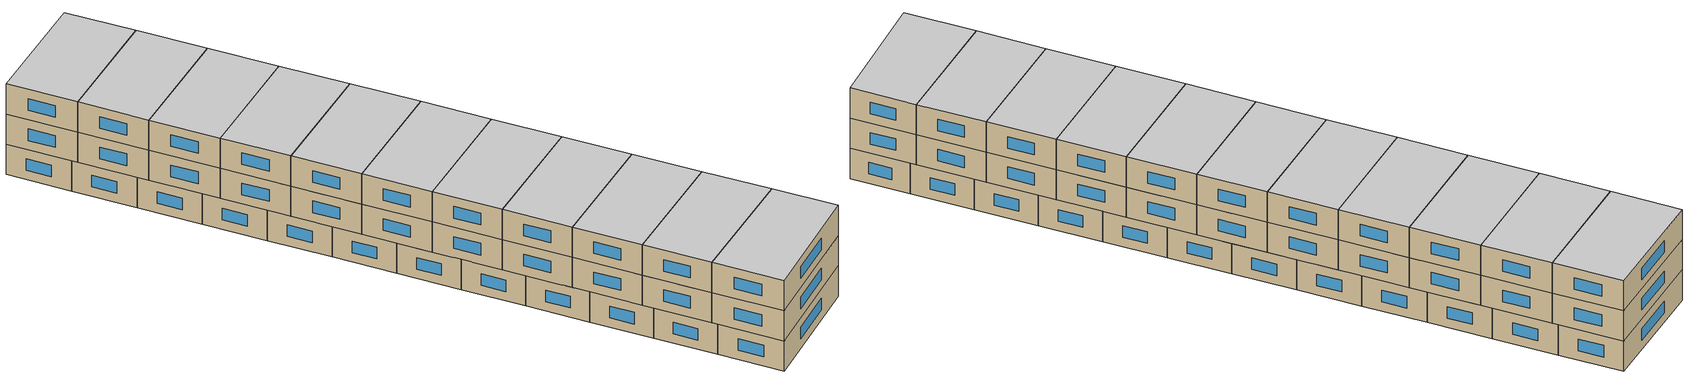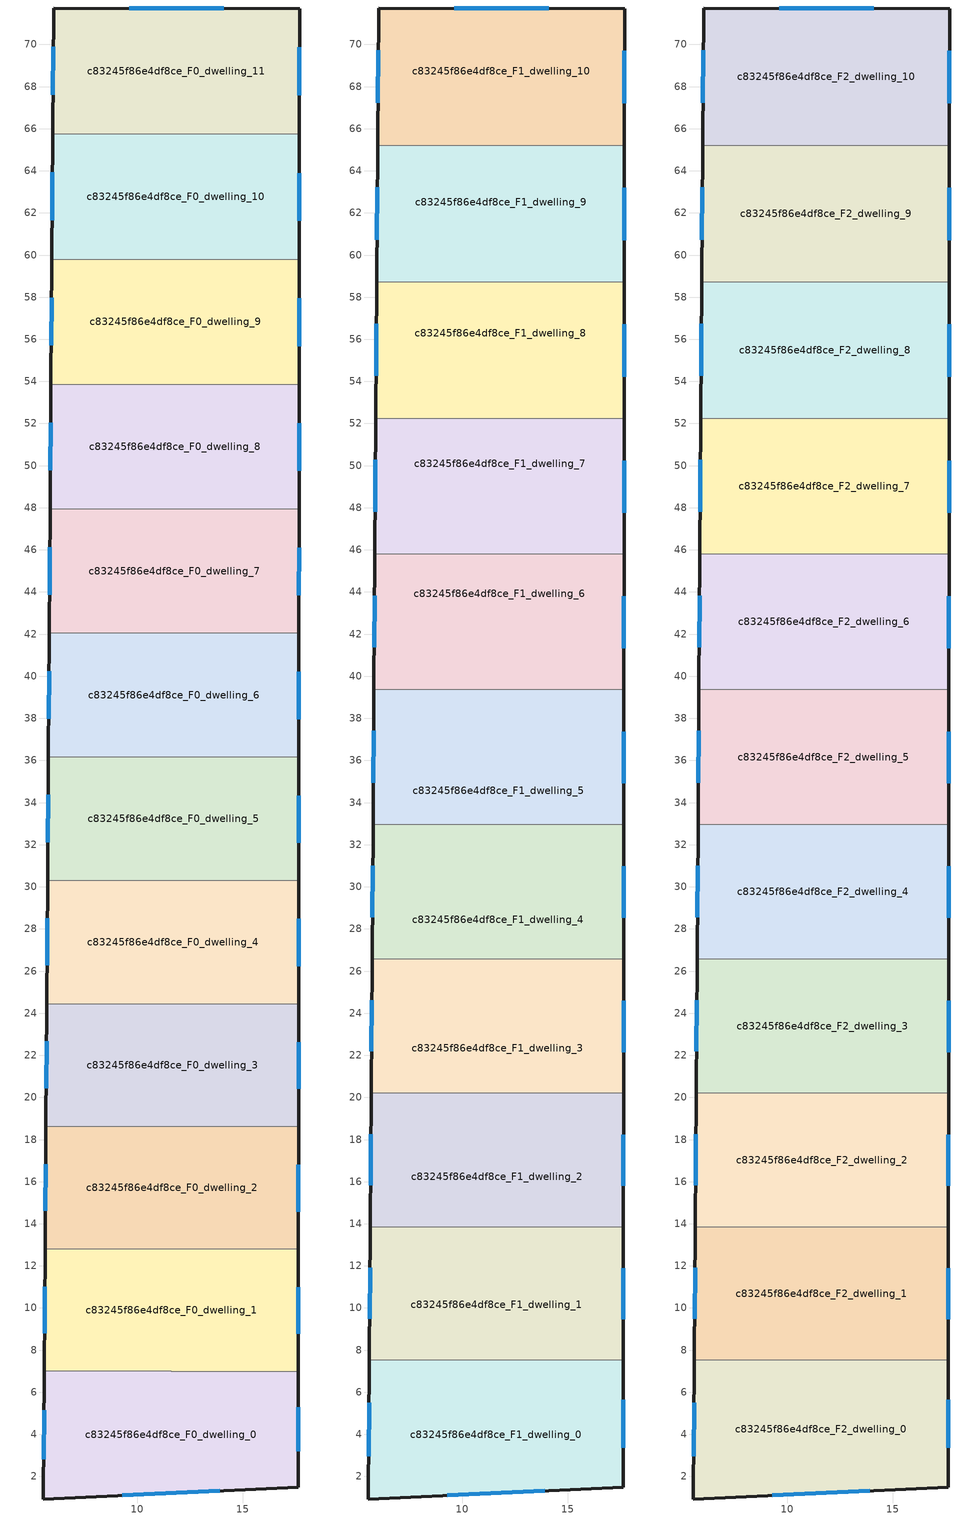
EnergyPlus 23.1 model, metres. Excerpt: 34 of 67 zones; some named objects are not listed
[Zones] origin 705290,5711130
c83245f86e4df8ce_F0_dwelling_0
 floor ground (EU_floor_Construction): 17.64,6.98 17.64,1.5 5.54,0.93 5.58,7.01 z0
 wall outside (EU_wall_Construction): 5.58,7.01 5.54,0.93 17.64,1.5 17.64,6.98 z0:3
 wall to c83245f86e4df8ce_F0_dwelling_1 (EU_wall_Construction): 17.64,6.98 5.58,7.01 z0:3
 window (EU_Window_Construction): 17.64,3.19 17.64,5.29 / 9.28,1.1 13.9,1.32 / 5.57,5.13 5.55,2.81 z0.93:2.07
c83245f86e4df8ce_F0_dwelling_1
 floor ground (EU_floor_Construction): 17.65,12.78 17.64,6.98 5.58,7.01 5.62,12.81 z0
 wall outside (EU_wall_Construction): 5.62,12.81 5.58,7.01 / 17.64,6.98 17.65,12.78 z0:3
 wall to c83245f86e4df8ce_F0_dwelling_2 (EU_wall_Construction): 17.65,12.78 5.62,12.81 z0:3
 window (EU_Window_Construction): 5.61,11.02 5.6,8.8 / 17.64,8.77 17.65,10.99 z0.93:2.07
c83245f86e4df8ce_F0_dwelling_10
 floor ground (EU_floor_Construction): 17.7,65.73 17.69,59.78 5.94,59.81 5.98,65.76 z0
 wall outside (EU_wall_Construction): 5.98,65.76 5.94,59.81 / 17.69,59.78 17.7,65.73 z0:3
 wall to c83245f86e4df8ce_F0_dwelling_9 (EU_wall_Construction): 5.94,59.81 17.69,59.78 z0:3
 wall to c83245f86e4df8ce_F0_dwelling_11 (EU_wall_Construction): 17.7,65.73 5.98,65.76 z0:3
 window (EU_Window_Construction): 5.97,63.92 5.95,61.65 / 17.69,61.62 17.69,63.89 z0.93:2.07
c83245f86e4df8ce_F0_dwelling_11
 floor ground (EU_floor_Construction): 17.7,71.7 17.7,65.73 5.98,65.76 6.02,71.73 z0
 wall outside (EU_wall_Construction): 17.7,65.73 17.7,71.7 6.02,71.73 5.98,65.76 z0:3
 window (EU_Window_Construction): 6.01,69.89 5.99,67.6 / 14.09,71.71 9.63,71.72 / 17.7,67.58 17.7,69.86 z0.93:2.07
c83245f86e4df8ce_F0_dwelling_2
 floor ground (EU_floor_Construction): 17.65,18.6 17.65,12.78 5.62,12.81 5.66,18.63 z0
 wall outside (EU_wall_Construction): 5.66,18.63 5.62,12.81 / 17.65,12.78 17.65,18.6 z0:3
 wall to c83245f86e4df8ce_F0_dwelling_3 (EU_wall_Construction): 17.65,18.6 5.66,18.63 z0:3
 window (EU_Window_Construction): 5.65,16.83 5.63,14.61 / 17.65,14.58 17.65,16.8 z0.93:2.07
c83245f86e4df8ce_F0_dwelling_3
 floor ground (EU_floor_Construction): 17.66,24.43 17.65,18.6 5.66,18.63 5.7,24.46 z0
 wall outside (EU_wall_Construction): 5.7,24.46 5.66,18.63 / 17.65,18.6 17.66,24.43 z0:3
 wall to c83245f86e4df8ce_F0_dwelling_4 (EU_wall_Construction): 17.66,24.43 5.7,24.46 z0:3
 window (EU_Window_Construction): 5.69,22.66 5.67,20.43 / 17.65,20.4 17.66,22.63 z0.93:2.07
c83245f86e4df8ce_F0_dwelling_4
 floor ground (EU_floor_Construction): 17.66,30.28 17.66,24.43 5.7,24.46 5.74,30.31 z0
 wall outside (EU_wall_Construction): 5.74,30.31 5.7,24.46 / 17.66,24.43 17.66,30.28 z0:3
 wall to c83245f86e4df8ce_F0_dwelling_5 (EU_wall_Construction): 17.66,30.28 5.74,30.31 z0:3
 window (EU_Window_Construction): 5.73,28.5 5.71,26.26 / 17.66,26.24 17.66,28.47 z0.93:2.07
c83245f86e4df8ce_F0_dwelling_5
 floor ground (EU_floor_Construction): 17.67,36.14 17.66,30.28 5.74,30.31 5.78,36.17 z0
 wall outside (EU_wall_Construction): 5.78,36.17 5.74,30.31 / 17.66,30.28 17.67,36.14 z0:3
 wall to c83245f86e4df8ce_F0_dwelling_6 (EU_wall_Construction): 17.67,36.14 5.78,36.17 z0:3
 window (EU_Window_Construction): 5.77,34.36 5.75,32.12 / 17.66,32.09 17.67,34.33 z0.93:2.07
c83245f86e4df8ce_F0_dwelling_6
 floor ground (EU_floor_Construction): 17.67,42.03 17.67,36.14 5.78,36.17 5.82,42.06 z0
 wall outside (EU_wall_Construction): 5.82,42.06 5.78,36.17 / 17.67,36.14 17.67,42.03 z0:3
 wall to c83245f86e4df8ce_F0_dwelling_7 (EU_wall_Construction): 17.67,42.03 5.82,42.06 z0:3
 window (EU_Window_Construction): 5.81,40.24 5.79,37.99 / 17.67,37.96 17.67,40.21 z0.93:2.07
c83245f86e4df8ce_F0_dwelling_7
 floor ground (EU_floor_Construction): 17.68,47.93 17.67,42.03 5.82,42.06 5.86,47.96 z0
 wall outside (EU_wall_Construction): 5.86,47.96 5.82,42.06 / 17.67,42.03 17.68,47.93 z0:3
 wall to c83245f86e4df8ce_F0_dwelling_8 (EU_wall_Construction): 17.68,47.93 5.86,47.96 z0:3
 window (EU_Window_Construction): 5.85,46.13 5.83,43.88 / 17.68,43.85 17.68,46.11 z0.93:2.07
c83245f86e4df8ce_F0_dwelling_8
 floor ground (EU_floor_Construction): 17.69,53.84 17.68,47.93 5.86,47.96 5.9,53.87 z0
 wall outside (EU_wall_Construction): 5.9,53.87 5.86,47.96 / 17.68,47.93 17.69,53.84 z0:3
 wall to c83245f86e4df8ce_F0_dwelling_9 (EU_wall_Construction): 17.69,53.84 5.9,53.87 z0:3
 window (EU_Window_Construction): 5.89,52.05 5.87,49.78 / 17.68,49.75 17.68,52.02 z0.93:2.07
c83245f86e4df8ce_F0_dwelling_9
 floor ground (EU_floor_Construction): 17.69,59.78 17.69,53.84 5.9,53.87 5.94,59.81 z0
 wall outside (EU_wall_Construction): 5.94,59.81 5.9,53.87 / 17.69,53.84 17.69,59.78 z0:3
 window (EU_Window_Construction): 5.93,57.98 5.91,55.71 / 17.69,55.68 17.69,57.95 z0.93:2.07
c83245f86e4df8ce_F1_dwelling_0
 floor to c83245f86e4df8ce_F0_dwelling_0 (EU_floor_Construction): 17.64,6.98 17.64,1.5 5.54,0.93 5.58,7.01 z3
 floor to c83245f86e4df8ce_F0_dwelling_1 (EU_floor_Construction): 17.64,7.51 17.64,6.98 5.58,7.01 5.59,7.54 z3
 wall outside (EU_wall_Construction): 5.59,7.54 5.54,0.93 17.64,1.5 17.64,7.51 z3:6
 wall to c83245f86e4df8ce_F1_dwelling_1 (EU_wall_Construction): 17.64,7.51 5.59,7.54 z3:6
 window (EU_Window_Construction): 17.64,3.35 17.64,5.65 / 9.28,1.1 13.9,1.32 / 5.57,5.5 5.56,2.97 z3.93:5.07
c83245f86e4df8ce_F1_dwelling_1
 floor to c83245f86e4df8ce_F0_dwelling_1 (EU_floor_Construction): 17.65,12.78 17.64,7.51 5.59,7.54 5.62,12.81 z3
 floor to c83245f86e4df8ce_F0_dwelling_2 (EU_floor_Construction): 17.65,13.84 17.65,12.78 5.62,12.81 5.63,13.87 z3
 wall outside (EU_wall_Construction): 5.63,13.87 5.59,7.54 / 17.64,7.51 17.65,13.84 z3:6
 wall to c83245f86e4df8ce_F1_dwelling_2 (EU_wall_Construction): 17.65,13.84 5.63,13.87 z3:6
 window (EU_Window_Construction): 5.62,11.91 5.6,9.49 / 17.64,9.46 17.65,11.88 z3.93:5.07
c83245f86e4df8ce_F1_dwelling_10
 floor to c83245f86e4df8ce_F0_dwelling_11 (EU_floor_Construction): 17.7,71.7 17.7,65.73 5.98,65.76 6.02,71.73 z3
 floor to c83245f86e4df8ce_F0_dwelling_10 (EU_floor_Construction): 17.7,65.73 17.69,65.19 5.98,65.22 5.98,65.76 z3
 wall outside (EU_wall_Construction): 17.69,65.19 17.7,71.7 6.02,71.73 5.98,65.22 z3:6
 wall to c83245f86e4df8ce_F1_dwelling_9 (EU_wall_Construction): 5.98,65.22 17.69,65.19 z3:6
 window (EU_Window_Construction): 6.01,69.72 5.99,67.23 / 14.09,71.71 9.63,71.72 / 17.7,67.2 17.7,69.69 z3.93:5.07
c83245f86e4df8ce_F1_dwelling_2
 floor to c83245f86e4df8ce_F0_dwelling_2 (EU_floor_Construction): 17.65,18.6 17.65,13.84 5.63,13.87 5.66,18.63 z3
 floor to c83245f86e4df8ce_F0_dwelling_3 (EU_floor_Construction): 17.65,20.19 17.65,18.6 5.66,18.63 5.67,20.21 z3
 wall outside (EU_wall_Construction): 5.67,20.21 5.63,13.87 / 17.65,13.84 17.65,20.19 z3:6
 wall to c83245f86e4df8ce_F1_dwelling_3 (EU_wall_Construction): 17.65,20.19 5.67,20.21 z3:6
 window (EU_Window_Construction): 5.66,18.25 5.64,15.83 / 17.65,15.8 17.65,18.23 z3.93:5.07
c83245f86e4df8ce_F1_dwelling_3
 floor to c83245f86e4df8ce_F0_dwelling_3 (EU_floor_Construction): 17.66,24.43 17.65,20.19 5.67,20.21 5.7,24.46 z3
 floor to c83245f86e4df8ce_F0_dwelling_4 (EU_floor_Construction): 17.66,26.56 17.66,24.43 5.7,24.46 5.72,26.58 z3
 wall outside (EU_wall_Construction): 5.71,26.58 5.67,20.21 / 17.65,20.19 17.66,26.55 z3:6
 wall to c83245f86e4df8ce_F1_dwelling_4 (EU_wall_Construction): 17.66,26.55 5.71,26.58 z3:6
 window (EU_Window_Construction): 5.7,24.62 5.69,22.18 / 17.66,22.15 17.66,24.59 z3.93:5.07
c83245f86e4df8ce_F1_dwelling_4
 floor to c83245f86e4df8ce_F0_dwelling_4 (EU_floor_Construction): 17.66,30.28 17.66,26.56 5.72,26.58 5.74,30.31 z3
 floor to c83245f86e4df8ce_F0_dwelling_5 (EU_floor_Construction): 17.67,32.94 17.66,30.28 5.74,30.31 5.76,32.97 z3
 wall outside (EU_wall_Construction): 5.76,32.97 5.71,26.58 / 17.66,26.55 17.67,32.94 z3:6
 wall to c83245f86e4df8ce_F1_dwelling_5 (EU_wall_Construction): 17.67,32.94 5.76,32.97 z3:6
 window (EU_Window_Construction): 5.74,31 5.73,28.56 / 17.66,28.53 17.66,30.97 z3.93:5.07
c83245f86e4df8ce_F1_dwelling_5
 floor to c83245f86e4df8ce_F0_dwelling_5 (EU_floor_Construction): 17.67,36.15 17.67,32.94 5.76,32.97 5.78,36.17 z3
 floor to c83245f86e4df8ce_F0_dwelling_6 (EU_floor_Construction): 17.67,39.35 17.67,36.15 5.78,36.17 5.8,39.38 z3
 wall outside (EU_wall_Construction): 5.8,39.38 5.76,32.97 / 17.67,32.94 17.67,39.35 z3:6
 wall to c83245f86e4df8ce_F1_dwelling_6 (EU_wall_Construction): 17.67,39.35 5.8,39.38 z3:6
 window (EU_Window_Construction): 5.79,37.4 5.77,34.95 / 17.67,34.92 17.67,37.37 z3.93:5.07
c83245f86e4df8ce_F1_dwelling_6
 floor to c83245f86e4df8ce_F0_dwelling_7 (EU_floor_Construction): 17.68,45.78 17.67,42.03 5.82,42.06 5.85,45.81 z3
 floor to c83245f86e4df8ce_F0_dwelling_6 (EU_floor_Construction): 17.67,42.03 17.67,39.35 5.8,39.38 5.82,42.06 z3
 wall outside (EU_wall_Construction): 5.84,45.81 5.8,39.38 / 17.67,39.35 17.68,45.78 z3:6
 wall to c83245f86e4df8ce_F1_dwelling_7 (EU_wall_Construction): 17.68,45.78 5.84,45.81 z3:6
 window (EU_Window_Construction): 5.83,43.82 5.82,41.37 / 17.67,41.34 17.68,43.8 z3.93:5.07
c83245f86e4df8ce_F1_dwelling_7
 floor to c83245f86e4df8ce_F0_dwelling_7 (EU_floor_Construction): 17.68,47.93 17.68,45.78 5.84,45.81 5.86,47.96 z3
 floor to c83245f86e4df8ce_F0_dwelling_8 (EU_floor_Construction): 17.68,52.23 17.68,47.93 5.86,47.96 5.89,52.26 z3
 wall outside (EU_wall_Construction): 5.89,52.26 5.84,45.81 / 17.68,45.78 17.68,52.23 z3:6
 wall to c83245f86e4df8ce_F1_dwelling_8 (EU_wall_Construction): 17.68,52.23 5.89,52.26 z3:6
 window (EU_Window_Construction): 5.88,50.27 5.86,47.8 / 17.68,47.77 17.68,50.24 z3.93:5.07
c83245f86e4df8ce_F1_dwelling_8
 floor to c83245f86e4df8ce_F0_dwelling_8 (EU_floor_Construction): 17.68,53.85 17.68,52.23 5.89,52.26 5.9,53.87 z3
 floor to c83245f86e4df8ce_F0_dwelling_9 (EU_floor_Construction): 17.69,58.7 17.68,53.85 5.9,53.87 5.93,58.73 z3
 wall outside (EU_wall_Construction): 5.93,58.73 5.89,52.26 / 17.68,52.23 17.69,58.7 z3:6
 wall to c83245f86e4df8ce_F1_dwelling_9 (EU_wall_Construction): 17.69,58.7 5.93,58.73 z3:6
 window (EU_Window_Construction): 5.92,56.73 5.9,54.26 / 17.68,54.23 17.69,56.7 z3.93:5.07
c83245f86e4df8ce_F1_dwelling_9
 floor to c83245f86e4df8ce_F0_dwelling_10 (EU_floor_Construction): 17.69,65.19 17.69,59.78 5.94,59.81 5.98,65.22 z3
 floor to c83245f86e4df8ce_F0_dwelling_9 (EU_floor_Construction): 17.69,59.78 17.69,58.7 5.93,58.73 5.94,59.81 z3
 wall outside (EU_wall_Construction): 5.98,65.22 5.93,58.73 / 17.69,58.7 17.69,65.19 z3:6
 window (EU_Window_Construction): 5.96,63.21 5.95,60.73 / 17.69,60.7 17.69,63.19 z3.93:5.07
c83245f86e4df8ce_F2_dwelling_0
 floor to c83245f86e4df8ce_F1_dwelling_0 (EU_floor_Construction): 17.64,7.51 17.64,1.5 5.54,0.93 5.59,7.54 z6
 wall outside (EU_wall_Construction): 5.59,7.54 5.54,0.93 17.64,1.5 17.64,7.51 z6:9
 wall to c83245f86e4df8ce_F2_dwelling_1 (EU_wall_Construction): 17.64,7.51 5.59,7.54 z6:9
 window (EU_Window_Construction): 17.64,3.35 17.64,5.65 / 9.28,1.1 13.9,1.32 / 5.57,5.5 5.56,2.97 z6.93:8.07
 ceiling to c83245f86e4df8ce_F3_dwelling_0 (EU_floor_Construction): 17.64,1.5 17.64,7.51 5.59,7.54 5.54,0.93 z9
c83245f86e4df8ce_F2_dwelling_1
 floor to c83245f86e4df8ce_F1_dwelling_1 (EU_floor_Construction): 17.65,13.84 17.64,7.51 5.59,7.54 5.63,13.87 z6
 wall outside (EU_wall_Construction): 5.63,13.87 5.59,7.54 / 17.64,7.51 17.65,13.84 z6:9
 wall to c83245f86e4df8ce_F2_dwelling_2 (EU_wall_Construction): 17.65,13.84 5.63,13.87 z6:9
 window (EU_Window_Construction): 5.62,11.91 5.6,9.49 / 17.64,9.46 17.65,11.88 z6.93:8.07
 ceiling to c83245f86e4df8ce_F3_dwelling_1 (EU_floor_Construction): 17.64,7.51 17.65,13.84 5.63,13.87 5.59,7.54 z9
c83245f86e4df8ce_F2_dwelling_10
 floor to c83245f86e4df8ce_F1_dwelling_10 (EU_floor_Construction): 17.7,71.7 17.69,65.19 5.98,65.22 6.02,71.73 z6
 wall outside (EU_wall_Construction): 17.69,65.19 17.7,71.7 6.02,71.73 5.98,65.22 z6:9
 wall to c83245f86e4df8ce_F2_dwelling_9 (EU_wall_Construction): 5.98,65.22 17.69,65.19 z6:9
 window (EU_Window_Construction): 6.01,69.72 5.99,67.23 / 14.09,71.71 9.63,71.72 / 17.7,67.2 17.7,69.69 z6.93:8.07
 ceiling to c83245f86e4df8ce_F3_dwelling_10 (EU_floor_Construction): 17.69,65.19 17.7,71.7 6.02,71.73 5.98,65.22 z9
c83245f86e4df8ce_F2_dwelling_2
 floor to c83245f86e4df8ce_F1_dwelling_2 (EU_floor_Construction): 17.65,20.19 17.65,13.84 5.63,13.87 5.67,20.21 z6
 wall outside (EU_wall_Construction): 5.67,20.21 5.63,13.87 / 17.65,13.84 17.65,20.19 z6:9
 wall to c83245f86e4df8ce_F2_dwelling_3 (EU_wall_Construction): 17.65,20.19 5.67,20.21 z6:9
 window (EU_Window_Construction): 5.66,18.25 5.64,15.83 / 17.65,15.8 17.65,18.23 z6.93:8.07
 ceiling to c83245f86e4df8ce_F3_dwelling_2 (EU_floor_Construction): 17.65,13.84 17.65,20.19 5.67,20.21 5.63,13.87 z9
c83245f86e4df8ce_F2_dwelling_3
 floor to c83245f86e4df8ce_F1_dwelling_3 (EU_floor_Construction): 17.66,26.55 17.65,20.19 5.67,20.21 5.71,26.58 z6
 wall outside (EU_wall_Construction): 5.71,26.58 5.67,20.21 / 17.65,20.19 17.66,26.55 z6:9
 wall to c83245f86e4df8ce_F2_dwelling_4 (EU_wall_Construction): 17.66,26.55 5.71,26.58 z6:9
 window (EU_Window_Construction): 5.7,24.62 5.69,22.18 / 17.66,22.15 17.66,24.59 z6.93:8.07
 ceiling to c83245f86e4df8ce_F3_dwelling_3 (EU_floor_Construction): 17.65,20.19 17.66,26.55 5.71,26.58 5.67,20.21 z9
c83245f86e4df8ce_F2_dwelling_4
 floor to c83245f86e4df8ce_F1_dwelling_4 (EU_floor_Construction): 17.67,32.94 17.66,26.55 5.71,26.58 5.76,32.97 z6
 wall outside (EU_wall_Construction): 5.76,32.97 5.71,26.58 / 17.66,26.55 17.67,32.94 z6:9
 wall to c83245f86e4df8ce_F2_dwelling_5 (EU_wall_Construction): 17.67,32.94 5.76,32.97 z6:9
 window (EU_Window_Construction): 5.74,31 5.73,28.56 / 17.66,28.53 17.66,30.97 z6.93:8.07
 ceiling to c83245f86e4df8ce_F3_dwelling_4 (EU_floor_Construction): 17.66,26.55 17.67,32.94 5.76,32.97 5.71,26.58 z9
c83245f86e4df8ce_F2_dwelling_5
 floor to c83245f86e4df8ce_F1_dwelling_5 (EU_floor_Construction): 17.67,39.35 17.67,32.94 5.76,32.97 5.8,39.38 z6
 wall outside (EU_wall_Construction): 5.8,39.38 5.76,32.97 / 17.67,32.94 17.67,39.35 z6:9
 wall to c83245f86e4df8ce_F2_dwelling_6 (EU_wall_Construction): 17.67,39.35 5.8,39.38 z6:9
 window (EU_Window_Construction): 5.79,37.4 5.77,34.95 / 17.67,34.92 17.67,37.37 z6.93:8.07
 ceiling to c83245f86e4df8ce_F3_dwelling_5 (EU_floor_Construction): 17.67,32.94 17.67,39.35 5.8,39.38 5.76,32.97 z9
c83245f86e4df8ce_F2_dwelling_6
 floor to c83245f86e4df8ce_F1_dwelling_6 (EU_floor_Construction): 17.68,45.78 17.67,39.35 5.8,39.38 5.84,45.81 z6
 wall outside (EU_wall_Construction): 5.84,45.81 5.8,39.38 / 17.67,39.35 17.68,45.78 z6:9
 wall to c83245f86e4df8ce_F2_dwelling_7 (EU_wall_Construction): 17.68,45.78 5.84,45.81 z6:9
 window (EU_Window_Construction): 5.83,43.82 5.82,41.37 / 17.67,41.34 17.68,43.8 z6.93:8.07
 ceiling to c83245f86e4df8ce_F3_dwelling_6 (EU_floor_Construction): 17.67,39.35 17.68,45.78 5.84,45.81 5.8,39.38 z9
c83245f86e4df8ce_F2_dwelling_7
 floor to c83245f86e4df8ce_F1_dwelling_7 (EU_floor_Construction): 17.68,52.23 17.68,45.78 5.84,45.81 5.89,52.26 z6
 wall outside (EU_wall_Construction): 5.89,52.26 5.84,45.81 / 17.68,45.78 17.68,52.23 z6:9
 wall to c83245f86e4df8ce_F2_dwelling_8 (EU_wall_Construction): 17.68,52.23 5.89,52.26 z6:9
 window (EU_Window_Construction): 5.88,50.27 5.86,47.8 / 17.68,47.77 17.68,50.24 z6.93:8.07
 ceiling to c83245f86e4df8ce_F3_dwelling_7 (EU_floor_Construction): 17.68,45.78 17.68,52.23 5.89,52.26 5.84,45.81 z9
c83245f86e4df8ce_F2_dwelling_8
 floor to c83245f86e4df8ce_F1_dwelling_8 (EU_floor_Construction): 17.69,58.7 17.68,52.23 5.89,52.26 5.93,58.73 z6
 wall outside (EU_wall_Construction): 5.93,58.73 5.89,52.26 / 17.68,52.23 17.69,58.7 z6:9
 wall to c83245f86e4df8ce_F2_dwelling_9 (EU_wall_Construction): 17.69,58.7 5.93,58.73 z6:9
 window (EU_Window_Construction): 5.92,56.73 5.9,54.26 / 17.68,54.23 17.69,56.7 z6.93:8.07
 ceiling to c83245f86e4df8ce_F3_dwelling_8 (EU_floor_Construction): 17.68,52.23 17.69,58.7 5.93,58.73 5.89,52.26 z9
c83245f86e4df8ce_F2_dwelling_9
 floor to c83245f86e4df8ce_F1_dwelling_9 (EU_floor_Construction): 17.69,65.19 17.69,58.7 5.93,58.73 5.98,65.22 z6
 wall outside (EU_wall_Construction): 5.98,65.22 5.93,58.73 / 17.69,58.7 17.69,65.19 z6:9
 window (EU_Window_Construction): 5.96,63.21 5.95,60.73 / 17.69,60.7 17.69,63.19 z6.93:8.07
 ceiling to c83245f86e4df8ce_F3_dwelling_9 (EU_floor_Construction): 17.69,58.7 17.69,65.19 5.98,65.22 5.93,58.73 z9
[Building]
EU S2 Campaign: North Axis=0; Terrain=City; Solar Distribution=FullExterior
[Site:Location]
London: Latitude=51.5; Longitude=-0.5; Time Zone=0; Elevation=25
[SizingPeriod:WeatherFileDays]
AnnualSizingPeriod: Begin Month=1; Begin Day of Month=1; End Month=12; End Day of Month=31; Day of Week for Start Day=Monday; Use Weather File Daylight Saving Period=No; Use Weather File Rain and Snow Indicators=No
[MATERIAL]
EU_InternalMass_Material: Roughness=MediumRough; Thickness=0.1; Conductivity=1; Density=1800; Specific Heat=900; Thermal Absorptance=0.9; Solar Absorptance=0.7; Visible Absorptance=0.7
[MATERIAL:NOMASS] Roughness=MediumRough; Thermal Absorptance=0.9; Solar Absorptance=0.7; Visible Absorptance=0.7
Name | Thermal Resistance
EU_wall_NoMass | 0.53138
EU_floor_NoMass | 1.96308
[WINDOWMATERIAL:SIMPLEGLAZINGSYSTEM]
EU_Window_SimpleGlazing: UFactor=4.07112; Solar Heat Gain Coefficient=0.85; Visible Transmittance=0.85
[CONSTRUCTION]
EU_wall_Construction: EU_wall_NoMass
EU_floor_Construction: EU_floor_NoMass
EU_Window_Construction: EU_Window_SimpleGlazing
EU_InternalMass_Construction: EU_InternalMass_Material
[ZONE] Type=1; Multiplier=1; Ceiling Height=autocalculate; Floor Area=autocalculate; Part of Total Floor Area=Yes
Name | Volume
c83245f86e4df8ce_F0_dwelling_0 | 209.523
c83245f86e4df8ce_F1_dwelling_0; c83245f86e4df8ce_F2_dwelling_0 | 228.541
c83245f86e4df8ce_F0_dwelling_1 | 209.497
c83245f86e4df8ce_F1_dwelling_1; c83245f86e4df8ce_F2_dwelling_1 | 228.568
c83245f86e4df8ce_F0_dwelling_10 | 209.507
c83245f86e4df8ce_F1_dwelling_10; c83245f86e4df8ce_F2_dwelling_10; c83245f86e4df8ce_F1_dwelling_5; c83245f86e4df8ce_F2_dwelling_5; c83245f86e4df8ce_F1_dwelling_6; c83245f86e4df8ce_F2_dwelling_6 | 228.555
c83245f86e4df8ce_F0_dwelling_11 | 209.522
c83245f86e4df8ce_F0_dwelling_2 | 209.544
c83245f86e4df8ce_F1_dwelling_2; c83245f86e4df8ce_F2_dwelling_2 | 228.576
c83245f86e4df8ce_F0_dwelling_3 | 209.508
c83245f86e4df8ce_F1_dwelling_3; c83245f86e4df8ce_F2_dwelling_3 | 228.57
c83245f86e4df8ce_F0_dwelling_4 | 209.514
c83245f86e4df8ce_F1_dwelling_4; c83245f86e4df8ce_F2_dwelling_4 | 228.581
c83245f86e4df8ce_F0_dwelling_5 | 209.541
c83245f86e4df8ce_F0_dwelling_6 | 209.505
c83245f86e4df8ce_F0_dwelling_7; c83245f86e4df8ce_F0_dwelling_8 | 209.517
c83245f86e4df8ce_F1_dwelling_7; c83245f86e4df8ce_F2_dwelling_7 | 228.549
c83245f86e4df8ce_F1_dwelling_8; c83245f86e4df8ce_F2_dwelling_8 | 228.583
c83245f86e4df8ce_F0_dwelling_9 | 209.531
c83245f86e4df8ce_F1_dwelling_9; c83245f86e4df8ce_F2_dwelling_9 | 228.56
[INTERNALMASS] Construction=EU_InternalMass_Construction
Name | Zone or ZoneList | Surface Area
c83245f86e4df8ce_F0_dwelling_0_EU_InternalMass | c83245f86e4df8ce_F0_dwelling_0 | 69.8411
c83245f86e4df8ce_F0_dwelling_1_EU_InternalMass | c83245f86e4df8ce_F0_dwelling_1 | 69.8322
c83245f86e4df8ce_F0_dwelling_2_EU_InternalMass | c83245f86e4df8ce_F0_dwelling_2 | 69.8481
c83245f86e4df8ce_F0_dwelling_3_EU_InternalMass | c83245f86e4df8ce_F0_dwelling_3 | 69.8359
c83245f86e4df8ce_F0_dwelling_4_EU_InternalMass | c83245f86e4df8ce_F0_dwelling_4 | 69.8377
c83245f86e4df8ce_F0_dwelling_5_EU_InternalMass | c83245f86e4df8ce_F0_dwelling_5 | 69.8472
c83245f86e4df8ce_F0_dwelling_6_EU_InternalMass | c83245f86e4df8ce_F0_dwelling_6 | 69.8347
c83245f86e4df8ce_F0_dwelling_7_EU_InternalMass | c83245f86e4df8ce_F0_dwelling_7 | 69.8389
c83245f86e4df8ce_F0_dwelling_8_EU_InternalMass | c83245f86e4df8ce_F0_dwelling_8 | 69.839
c83245f86e4df8ce_F0_dwelling_9_EU_InternalMass | c83245f86e4df8ce_F0_dwelling_9 | 69.8437
c83245f86e4df8ce_F0_dwelling_10_EU_InternalMass | c83245f86e4df8ce_F0_dwelling_10 | 69.8355
c83245f86e4df8ce_F0_dwelling_11_EU_InternalMass | c83245f86e4df8ce_F0_dwelling_11 | 69.8407
c83245f86e4df8ce_F1_dwelling_0_EU_InternalMass | c83245f86e4df8ce_F1_dwelling_0 | 76.1805
c83245f86e4df8ce_F1_dwelling_1_EU_InternalMass | c83245f86e4df8ce_F1_dwelling_1 | 76.1889
c83245f86e4df8ce_F1_dwelling_2_EU_InternalMass | c83245f86e4df8ce_F1_dwelling_2 | 76.1919
c83245f86e4df8ce_F1_dwelling_3_EU_InternalMass | c83245f86e4df8ce_F1_dwelling_3 | 76.1902
c83245f86e4df8ce_F1_dwelling_4_EU_InternalMass | c83245f86e4df8ce_F1_dwelling_4 | 76.1931
c83245f86e4df8ce_F1_dwelling_5_EU_InternalMass | c83245f86e4df8ce_F1_dwelling_5 | 76.1854
c83245f86e4df8ce_F1_dwelling_6_EU_InternalMass | c83245f86e4df8ce_F1_dwelling_6 | 76.1848
c83245f86e4df8ce_F1_dwelling_7_EU_InternalMass | c83245f86e4df8ce_F1_dwelling_7 | 76.1828
c83245f86e4df8ce_F1_dwelling_8_EU_InternalMass | c83245f86e4df8ce_F1_dwelling_8 | 76.1941
c83245f86e4df8ce_F1_dwelling_9_EU_InternalMass | c83245f86e4df8ce_F1_dwelling_9 | 76.1862
c83245f86e4df8ce_F1_dwelling_10_EU_InternalMass | c83245f86e4df8ce_F1_dwelling_10 | 76.1853
c83245f86e4df8ce_F2_dwelling_0_EU_InternalMass | c83245f86e4df8ce_F2_dwelling_0 | 76.1805
c83245f86e4df8ce_F2_dwelling_1_EU_InternalMass | c83245f86e4df8ce_F2_dwelling_1 | 76.1889
c83245f86e4df8ce_F2_dwelling_2_EU_InternalMass | c83245f86e4df8ce_F2_dwelling_2 | 76.1919
c83245f86e4df8ce_F2_dwelling_3_EU_InternalMass | c83245f86e4df8ce_F2_dwelling_3 | 76.1902
c83245f86e4df8ce_F2_dwelling_4_EU_InternalMass | c83245f86e4df8ce_F2_dwelling_4 | 76.1931
c83245f86e4df8ce_F2_dwelling_5_EU_InternalMass | c83245f86e4df8ce_F2_dwelling_5 | 76.1854
c83245f86e4df8ce_F2_dwelling_6_EU_InternalMass | c83245f86e4df8ce_F2_dwelling_6 | 76.1848
c83245f86e4df8ce_F2_dwelling_7_EU_InternalMass | c83245f86e4df8ce_F2_dwelling_7 | 76.1828
c83245f86e4df8ce_F2_dwelling_8_EU_InternalMass | c83245f86e4df8ce_F2_dwelling_8 | 76.1941
c83245f86e4df8ce_F2_dwelling_9_EU_InternalMass | c83245f86e4df8ce_F2_dwelling_9 | 76.1862
c83245f86e4df8ce_F2_dwelling_10_EU_InternalMass | c83245f86e4df8ce_F2_dwelling_10 | 76.1853
[OTHEREQUIPMENT] Fuel Type=Electricity; Design Level Calculation Method=Watts/Area; Power per Zone Floor Area=1; Fraction Latent=0; Fraction Radiant=0; Fraction Lost=0; Carbon Dioxide Generation Rate=0; EndUse Subcategory=EU_Step8_InternalGains
Name | Zone or ZoneList or Space or SpaceList | Schedule
EU_Step8_InternalGain_c83245f86e4df8ce_F0_dwelling_0_f000 | c83245f86e4df8ce_F0_dwelling_0 | EU_Step8_GainSchedule_c83245f86e4df8ce_F0_dwelling_0_f000
EU_Step8_InternalGain_c83245f86e4df8ce_F0_dwelling_1_f000 | c83245f86e4df8ce_F0_dwelling_1 | EU_Step8_GainSchedule_c83245f86e4df8ce_F0_dwelling_1_f000
EU_Step8_InternalGain_c83245f86e4df8ce_F0_dwelling_2_f000 | c83245f86e4df8ce_F0_dwelling_2 | EU_Step8_GainSchedule_c83245f86e4df8ce_F0_dwelling_2_f000
EU_Step8_InternalGain_c83245f86e4df8ce_F0_dwelling_3_f000 | c83245f86e4df8ce_F0_dwelling_3 | EU_Step8_GainSchedule_c83245f86e4df8ce_F0_dwelling_3_f000
EU_Step8_InternalGain_c83245f86e4df8ce_F0_dwelling_4_f000 | c83245f86e4df8ce_F0_dwelling_4 | EU_Step8_GainSchedule_c83245f86e4df8ce_F0_dwelling_4_f000
EU_Step8_InternalGain_c83245f86e4df8ce_F0_dwelling_5_f000 | c83245f86e4df8ce_F0_dwelling_5 | EU_Step8_GainSchedule_c83245f86e4df8ce_F0_dwelling_5_f000
EU_Step8_InternalGain_c83245f86e4df8ce_F0_dwelling_6_f000 | c83245f86e4df8ce_F0_dwelling_6 | EU_Step8_GainSchedule_c83245f86e4df8ce_F0_dwelling_6_f000
EU_Step8_InternalGain_c83245f86e4df8ce_F0_dwelling_7_f000 | c83245f86e4df8ce_F0_dwelling_7 | EU_Step8_GainSchedule_c83245f86e4df8ce_F0_dwelling_7_f000
EU_Step8_InternalGain_c83245f86e4df8ce_F0_dwelling_8_f000 | c83245f86e4df8ce_F0_dwelling_8 | EU_Step8_GainSchedule_c83245f86e4df8ce_F0_dwelling_8_f000
EU_Step8_InternalGain_c83245f86e4df8ce_F0_dwelling_9_f000 | c83245f86e4df8ce_F0_dwelling_9 | EU_Step8_GainSchedule_c83245f86e4df8ce_F0_dwelling_9_f000
EU_Step8_InternalGain_c83245f86e4df8ce_F0_dwelling_10_f000 | c83245f86e4df8ce_F0_dwelling_10 | EU_Step8_GainSchedule_c83245f86e4df8ce_F0_dwelling_10_f000
EU_Step8_InternalGain_c83245f86e4df8ce_F0_dwelling_11_f000 | c83245f86e4df8ce_F0_dwelling_11 | EU_Step8_GainSchedule_c83245f86e4df8ce_F0_dwelling_11_f000
EU_Step8_InternalGain_c83245f86e4df8ce_F1_dwelling_0_f000 | c83245f86e4df8ce_F1_dwelling_0 | EU_Step8_GainSchedule_c83245f86e4df8ce_F1_dwelling_0_f000
EU_Step8_InternalGain_c83245f86e4df8ce_F1_dwelling_1_f000 | c83245f86e4df8ce_F1_dwelling_1 | EU_Step8_GainSchedule_c83245f86e4df8ce_F1_dwelling_1_f000
EU_Step8_InternalGain_c83245f86e4df8ce_F1_dwelling_2_f000 | c83245f86e4df8ce_F1_dwelling_2 | EU_Step8_GainSchedule_c83245f86e4df8ce_F1_dwelling_2_f000
EU_Step8_InternalGain_c83245f86e4df8ce_F1_dwelling_3_f000 | c83245f86e4df8ce_F1_dwelling_3 | EU_Step8_GainSchedule_c83245f86e4df8ce_F1_dwelling_3_f000
EU_Step8_InternalGain_c83245f86e4df8ce_F1_dwelling_4_f000 | c83245f86e4df8ce_F1_dwelling_4 | EU_Step8_GainSchedule_c83245f86e4df8ce_F1_dwelling_4_f000
EU_Step8_InternalGain_c83245f86e4df8ce_F1_dwelling_5_f000 | c83245f86e4df8ce_F1_dwelling_5 | EU_Step8_GainSchedule_c83245f86e4df8ce_F1_dwelling_5_f000
EU_Step8_InternalGain_c83245f86e4df8ce_F1_dwelling_6_f000 | c83245f86e4df8ce_F1_dwelling_6 | EU_Step8_GainSchedule_c83245f86e4df8ce_F1_dwelling_6_f000
EU_Step8_InternalGain_c83245f86e4df8ce_F1_dwelling_7_f000 | c83245f86e4df8ce_F1_dwelling_7 | EU_Step8_GainSchedule_c83245f86e4df8ce_F1_dwelling_7_f000
EU_Step8_InternalGain_c83245f86e4df8ce_F1_dwelling_8_f000 | c83245f86e4df8ce_F1_dwelling_8 | EU_Step8_GainSchedule_c83245f86e4df8ce_F1_dwelling_8_f000
EU_Step8_InternalGain_c83245f86e4df8ce_F1_dwelling_9_f000 | c83245f86e4df8ce_F1_dwelling_9 | EU_Step8_GainSchedule_c83245f86e4df8ce_F1_dwelling_9_f000
EU_Step8_InternalGain_c83245f86e4df8ce_F1_dwelling_10_f000 | c83245f86e4df8ce_F1_dwelling_10 | EU_Step8_GainSchedule_c83245f86e4df8ce_F1_dwelling_10_f000
EU_Step8_InternalGain_c83245f86e4df8ce_F2_dwelling_0_f000 | c83245f86e4df8ce_F2_dwelling_0 | EU_Step8_GainSchedule_c83245f86e4df8ce_F2_dwelling_0_f000
EU_Step8_InternalGain_c83245f86e4df8ce_F2_dwelling_1_f000 | c83245f86e4df8ce_F2_dwelling_1 | EU_Step8_GainSchedule_c83245f86e4df8ce_F2_dwelling_1_f000
EU_Step8_InternalGain_c83245f86e4df8ce_F2_dwelling_2_f000 | c83245f86e4df8ce_F2_dwelling_2 | EU_Step8_GainSchedule_c83245f86e4df8ce_F2_dwelling_2_f000
EU_Step8_InternalGain_c83245f86e4df8ce_F2_dwelling_3_f000 | c83245f86e4df8ce_F2_dwelling_3 | EU_Step8_GainSchedule_c83245f86e4df8ce_F2_dwelling_3_f000
EU_Step8_InternalGain_c83245f86e4df8ce_F2_dwelling_4_f000 | c83245f86e4df8ce_F2_dwelling_4 | EU_Step8_GainSchedule_c83245f86e4df8ce_F2_dwelling_4_f000
EU_Step8_InternalGain_c83245f86e4df8ce_F2_dwelling_5_f000 | c83245f86e4df8ce_F2_dwelling_5 | EU_Step8_GainSchedule_c83245f86e4df8ce_F2_dwelling_5_f000
EU_Step8_InternalGain_c83245f86e4df8ce_F2_dwelling_6_f000 | c83245f86e4df8ce_F2_dwelling_6 | EU_Step8_GainSchedule_c83245f86e4df8ce_F2_dwelling_6_f000
EU_Step8_InternalGain_c83245f86e4df8ce_F2_dwelling_7_f000 | c83245f86e4df8ce_F2_dwelling_7 | EU_Step8_GainSchedule_c83245f86e4df8ce_F2_dwelling_7_f000
EU_Step8_InternalGain_c83245f86e4df8ce_F2_dwelling_8_f000 | c83245f86e4df8ce_F2_dwelling_8 | EU_Step8_GainSchedule_c83245f86e4df8ce_F2_dwelling_8_f000
EU_Step8_InternalGain_c83245f86e4df8ce_F2_dwelling_9_f000 | c83245f86e4df8ce_F2_dwelling_9 | EU_Step8_GainSchedule_c83245f86e4df8ce_F2_dwelling_9_f000
EU_Step8_InternalGain_c83245f86e4df8ce_F2_dwelling_10_f000 | c83245f86e4df8ce_F2_dwelling_10 | EU_Step8_GainSchedule_c83245f86e4df8ce_F2_dwelling_10_f000
[ZONEVENTILATION:DESIGNFLOWRATE] Schedule=EU_AlwaysOn; Design Flow Rate Calculation Method=AirChanges/Hour; Air Changes per Hour=0.463094; Ventilation Type=Natural; Fan Pressure Rise=0; Fan Total Efficiency=1; Constant Term Coefficient=1; Temperature Term Coefficient=0; Velocity Term Coefficient=0; Velocity Squared Term Coefficient=0; Minimum Indoor Temperature=-100; Maximum Indoor Temperature=100; Delta Temperature=-100; Minimum Outdoor Temperature=-100; Maximum Outdoor Temperature=100; Maximum Wind Speed=40
Name | Zone or ZoneList or Space or SpaceList
EU_ConstantAir_c83245f86e4df8ce_F0_dwelling_0 | c83245f86e4df8ce_F0_dwelling_0
EU_ConstantAir_c83245f86e4df8ce_F0_dwelling_1 | c83245f86e4df8ce_F0_dwelling_1
EU_ConstantAir_c83245f86e4df8ce_F0_dwelling_2 | c83245f86e4df8ce_F0_dwelling_2
EU_ConstantAir_c83245f86e4df8ce_F0_dwelling_3 | c83245f86e4df8ce_F0_dwelling_3
EU_ConstantAir_c83245f86e4df8ce_F0_dwelling_4 | c83245f86e4df8ce_F0_dwelling_4
EU_ConstantAir_c83245f86e4df8ce_F0_dwelling_5 | c83245f86e4df8ce_F0_dwelling_5
EU_ConstantAir_c83245f86e4df8ce_F0_dwelling_6 | c83245f86e4df8ce_F0_dwelling_6
EU_ConstantAir_c83245f86e4df8ce_F0_dwelling_7 | c83245f86e4df8ce_F0_dwelling_7
EU_ConstantAir_c83245f86e4df8ce_F0_dwelling_8 | c83245f86e4df8ce_F0_dwelling_8
EU_ConstantAir_c83245f86e4df8ce_F0_dwelling_9 | c83245f86e4df8ce_F0_dwelling_9
EU_ConstantAir_c83245f86e4df8ce_F0_dwelling_10 | c83245f86e4df8ce_F0_dwelling_10
EU_ConstantAir_c83245f86e4df8ce_F0_dwelling_11 | c83245f86e4df8ce_F0_dwelling_11
EU_ConstantAir_c83245f86e4df8ce_F1_dwelling_0 | c83245f86e4df8ce_F1_dwelling_0
EU_ConstantAir_c83245f86e4df8ce_F1_dwelling_1 | c83245f86e4df8ce_F1_dwelling_1
EU_ConstantAir_c83245f86e4df8ce_F1_dwelling_2 | c83245f86e4df8ce_F1_dwelling_2
EU_ConstantAir_c83245f86e4df8ce_F1_dwelling_3 | c83245f86e4df8ce_F1_dwelling_3
EU_ConstantAir_c83245f86e4df8ce_F1_dwelling_4 | c83245f86e4df8ce_F1_dwelling_4
EU_ConstantAir_c83245f86e4df8ce_F1_dwelling_5 | c83245f86e4df8ce_F1_dwelling_5
EU_ConstantAir_c83245f86e4df8ce_F1_dwelling_6 | c83245f86e4df8ce_F1_dwelling_6
EU_ConstantAir_c83245f86e4df8ce_F1_dwelling_7 | c83245f86e4df8ce_F1_dwelling_7
EU_ConstantAir_c83245f86e4df8ce_F1_dwelling_8 | c83245f86e4df8ce_F1_dwelling_8
EU_ConstantAir_c83245f86e4df8ce_F1_dwelling_9 | c83245f86e4df8ce_F1_dwelling_9
EU_ConstantAir_c83245f86e4df8ce_F1_dwelling_10 | c83245f86e4df8ce_F1_dwelling_10
EU_ConstantAir_c83245f86e4df8ce_F2_dwelling_0 | c83245f86e4df8ce_F2_dwelling_0
EU_ConstantAir_c83245f86e4df8ce_F2_dwelling_1 | c83245f86e4df8ce_F2_dwelling_1
EU_ConstantAir_c83245f86e4df8ce_F2_dwelling_2 | c83245f86e4df8ce_F2_dwelling_2
EU_ConstantAir_c83245f86e4df8ce_F2_dwelling_3 | c83245f86e4df8ce_F2_dwelling_3
EU_ConstantAir_c83245f86e4df8ce_F2_dwelling_4 | c83245f86e4df8ce_F2_dwelling_4
EU_ConstantAir_c83245f86e4df8ce_F2_dwelling_5 | c83245f86e4df8ce_F2_dwelling_5
EU_ConstantAir_c83245f86e4df8ce_F2_dwelling_6 | c83245f86e4df8ce_F2_dwelling_6
EU_ConstantAir_c83245f86e4df8ce_F2_dwelling_7 | c83245f86e4df8ce_F2_dwelling_7
EU_ConstantAir_c83245f86e4df8ce_F2_dwelling_8 | c83245f86e4df8ce_F2_dwelling_8
EU_ConstantAir_c83245f86e4df8ce_F2_dwelling_9 | c83245f86e4df8ce_F2_dwelling_9
EU_ConstantAir_c83245f86e4df8ce_F2_dwelling_10 | c83245f86e4df8ce_F2_dwelling_10
[HVACTEMPLATE:ZONE:IDEALLOADSAIRSYSTEM] System Availability Schedule=EU_AlwaysOn; Maximum Heating Supply Air Temperature=50; Minimum Cooling Supply Air Temperature=13; Maximum Heating Supply Air Humidity Ratio=0.0156; Minimum Cooling Supply Air Humidity Ratio=0.0077; Heating Limit=NoLimit; Cooling Limit=NoLimit; Heating Availability Schedule=EU_AlwaysOn; Cooling Availability Schedule=EU_CoolingOff; Dehumidification Control Type=ConstantSensibleHeatRatio; Cooling Sensible Heat Ratio=0.7; Dehumidification Setpoint=60; Humidification Control Type=None; Humidification Setpoint=30; Outdoor Air Method=None; Outdoor Air Flow Rate per Person=0.00944; Outdoor Air Flow Rate per Zone Floor Area=0; Outdoor Air Flow Rate per Zone=0; Demand Controlled Ventilation Type=None; Outdoor Air Economizer Type=NoEconomizer; Heat Recovery Type=None; Sensible Heat Recovery Effectiveness=0.7; Latent Heat Recovery Effectiveness=0.65
Name | Template Thermostat
c83245f86e4df8ce_F0_dwelling_0 | EU_HeatOnly_c83245f86e4df8ce_F0_dwelling_0
c83245f86e4df8ce_F0_dwelling_1 | EU_HeatOnly_c83245f86e4df8ce_F0_dwelling_1
c83245f86e4df8ce_F0_dwelling_2 | EU_HeatOnly_c83245f86e4df8ce_F0_dwelling_2
c83245f86e4df8ce_F0_dwelling_3 | EU_HeatOnly_c83245f86e4df8ce_F0_dwelling_3
c83245f86e4df8ce_F0_dwelling_4 | EU_HeatOnly_c83245f86e4df8ce_F0_dwelling_4
c83245f86e4df8ce_F0_dwelling_5 | EU_HeatOnly_c83245f86e4df8ce_F0_dwelling_5
c83245f86e4df8ce_F0_dwelling_6 | EU_HeatOnly_c83245f86e4df8ce_F0_dwelling_6
c83245f86e4df8ce_F0_dwelling_7 | EU_HeatOnly_c83245f86e4df8ce_F0_dwelling_7
c83245f86e4df8ce_F0_dwelling_8 | EU_HeatOnly_c83245f86e4df8ce_F0_dwelling_8
c83245f86e4df8ce_F0_dwelling_9 | EU_HeatOnly_c83245f86e4df8ce_F0_dwelling_9
c83245f86e4df8ce_F0_dwelling_10 | EU_HeatOnly_c83245f86e4df8ce_F0_dwelling_10
c83245f86e4df8ce_F0_dwelling_11 | EU_HeatOnly_c83245f86e4df8ce_F0_dwelling_11
c83245f86e4df8ce_F1_dwelling_0 | EU_HeatOnly_c83245f86e4df8ce_F1_dwelling_0
c83245f86e4df8ce_F1_dwelling_1 | EU_HeatOnly_c83245f86e4df8ce_F1_dwelling_1
c83245f86e4df8ce_F1_dwelling_2 | EU_HeatOnly_c83245f86e4df8ce_F1_dwelling_2
c83245f86e4df8ce_F1_dwelling_3 | EU_HeatOnly_c83245f86e4df8ce_F1_dwelling_3
c83245f86e4df8ce_F1_dwelling_4 | EU_HeatOnly_c83245f86e4df8ce_F1_dwelling_4
c83245f86e4df8ce_F1_dwelling_5 | EU_HeatOnly_c83245f86e4df8ce_F1_dwelling_5
c83245f86e4df8ce_F1_dwelling_6 | EU_HeatOnly_c83245f86e4df8ce_F1_dwelling_6
c83245f86e4df8ce_F1_dwelling_7 | EU_HeatOnly_c83245f86e4df8ce_F1_dwelling_7
c83245f86e4df8ce_F1_dwelling_8 | EU_HeatOnly_c83245f86e4df8ce_F1_dwelling_8
c83245f86e4df8ce_F1_dwelling_9 | EU_HeatOnly_c83245f86e4df8ce_F1_dwelling_9
c83245f86e4df8ce_F1_dwelling_10 | EU_HeatOnly_c83245f86e4df8ce_F1_dwelling_10
c83245f86e4df8ce_F2_dwelling_0 | EU_HeatOnly_c83245f86e4df8ce_F2_dwelling_0
c83245f86e4df8ce_F2_dwelling_1 | EU_HeatOnly_c83245f86e4df8ce_F2_dwelling_1
c83245f86e4df8ce_F2_dwelling_2 | EU_HeatOnly_c83245f86e4df8ce_F2_dwelling_2
c83245f86e4df8ce_F2_dwelling_3 | EU_HeatOnly_c83245f86e4df8ce_F2_dwelling_3
c83245f86e4df8ce_F2_dwelling_4 | EU_HeatOnly_c83245f86e4df8ce_F2_dwelling_4
c83245f86e4df8ce_F2_dwelling_5 | EU_HeatOnly_c83245f86e4df8ce_F2_dwelling_5
c83245f86e4df8ce_F2_dwelling_6 | EU_HeatOnly_c83245f86e4df8ce_F2_dwelling_6
c83245f86e4df8ce_F2_dwelling_7 | EU_HeatOnly_c83245f86e4df8ce_F2_dwelling_7
c83245f86e4df8ce_F2_dwelling_8 | EU_HeatOnly_c83245f86e4df8ce_F2_dwelling_8
c83245f86e4df8ce_F2_dwelling_9 | EU_HeatOnly_c83245f86e4df8ce_F2_dwelling_9
c83245f86e4df8ce_F2_dwelling_10 | EU_HeatOnly_c83245f86e4df8ce_F2_dwelling_10
[SIZING:ZONE] Zone Cooling Design Supply Air Temperature Input Method=SupplyAirTemperature; Zone Cooling Design Supply Air Temperature=13; Zone Heating Design Supply Air Temperature Input Method=SupplyAirTemperature; Zone Heating Design Supply Air Temperature=50; Zone Cooling Design Supply Air Humidity Ratio=0.008; Zone Heating Design Supply Air Humidity Ratio=0.008; Cooling Design Air Flow Method=DesignDay; Cooling Design Air Flow Rate=0; Cooling Minimum Air Flow per Zone Floor Area=0.000762; Cooling Minimum Air Flow=0; Cooling Minimum Air Flow Fraction=0.2; Heating Design Air Flow Method=DesignDay; Heating Design Air Flow Rate=0; Heating Maximum Air Flow per Zone Floor Area=0.002032; Heating Maximum Air Flow=0.141576; Heating Maximum Air Flow Fraction=0.3; Account for Dedicated Outdoor Air System=No; Dedicated Outdoor Air System Control Strategy=NeutralSupplyAir; Dedicated Outdoor Air Low Setpoint Temperature for Design=autosize; Dedicated Outdoor Air High Setpoint Temperature for Design=autosize; Zone Load Sizing Method=Sensible Load Only No Latent Load; Zone Latent Cooling Design Supply Air Humidity Ratio Input Method=HumidityRatioDifference; Zone Cooling Design Supply Air Humidity Ratio Difference=0.005; Zone Latent Heating Design Supply Air Humidity Ratio Input Method=HumidityRatioDifference; Zone Humidification Design Supply Air Humidity Ratio Difference=0.005
c83245f86e4df8ce_F0_dwelling_0; c83245f86e4df8ce_F0_dwelling_1; c83245f86e4df8ce_F0_dwelling_2; c83245f86e4df8ce_F0_dwelling_3; c83245f86e4df8ce_F0_dwelling_4; c83245f86e4df8ce_F0_dwelling_5; c83245f86e4df8ce_F0_dwelling_6; c83245f86e4df8ce_F0_dwelling_7; c83245f86e4df8ce_F0_dwelling_8; c83245f86e4df8ce_F0_dwelling_9; c83245f86e4df8ce_F0_dwelling_10; c83245f86e4df8ce_F0_dwelling_11; c83245f86e4df8ce_F1_dwelling_0; c83245f86e4df8ce_F1_dwelling_1; c83245f86e4df8ce_F1_dwelling_2; c83245f86e4df8ce_F1_dwelling_3; c83245f86e4df8ce_F1_dwelling_4; c83245f86e4df8ce_F1_dwelling_5; c83245f86e4df8ce_F1_dwelling_6; c83245f86e4df8ce_F1_dwelling_7; c83245f86e4df8ce_F1_dwelling_8; c83245f86e4df8ce_F1_dwelling_9; c83245f86e4df8ce_F1_dwelling_10; c83245f86e4df8ce_F2_dwelling_0; c83245f86e4df8ce_F2_dwelling_1; c83245f86e4df8ce_F2_dwelling_2; c83245f86e4df8ce_F2_dwelling_3; c83245f86e4df8ce_F2_dwelling_4; c83245f86e4df8ce_F2_dwelling_5; c83245f86e4df8ce_F2_dwelling_6; c83245f86e4df8ce_F2_dwelling_7; c83245f86e4df8ce_F2_dwelling_8; c83245f86e4df8ce_F2_dwelling_9; c83245f86e4df8ce_F2_dwelling_10
[SCHEDULE:CONSTANT]
Name | Hourly Value
EU_AlwaysOn | 1
EU_CoolingOff | 0
[SCHEDULE:FILE] Column Number=1; Rows to Skip at Top=0; Number of Hours of Data=8760; Column Separator=Comma; Interpolate to Timestep=No; Minutes per Item=60; Adjust Schedule for Daylight Savings=Yes
Name | File
EU_Step8_GainSchedule_c83245f86e4df8ce_F0_dwelling_0_f000 | ../../schedules/c83245f86e4df8ce/c83245f86e4df8ce_F0_dwelling_0_f000_gain.csv
EU_Step8_GainSchedule_c83245f86e4df8ce_F0_dwelling_1_f000 | ../../schedules/c83245f86e4df8ce/c83245f86e4df8ce_F0_dwelling_1_f000_gain.csv
EU_Step8_GainSchedule_c83245f86e4df8ce_F0_dwelling_2_f000 | ../../schedules/c83245f86e4df8ce/c83245f86e4df8ce_F0_dwelling_2_f000_gain.csv
EU_Step8_GainSchedule_c83245f86e4df8ce_F0_dwelling_3_f000 | ../../schedules/c83245f86e4df8ce/c83245f86e4df8ce_F0_dwelling_3_f000_gain.csv
EU_Step8_GainSchedule_c83245f86e4df8ce_F0_dwelling_4_f000 | ../../schedules/c83245f86e4df8ce/c83245f86e4df8ce_F0_dwelling_4_f000_gain.csv
EU_Step8_GainSchedule_c83245f86e4df8ce_F0_dwelling_5_f000 | ../../schedules/c83245f86e4df8ce/c83245f86e4df8ce_F0_dwelling_5_f000_gain.csv
EU_Step8_GainSchedule_c83245f86e4df8ce_F0_dwelling_6_f000 | ../../schedules/c83245f86e4df8ce/c83245f86e4df8ce_F0_dwelling_6_f000_gain.csv
EU_Step8_GainSchedule_c83245f86e4df8ce_F0_dwelling_7_f000 | ../../schedules/c83245f86e4df8ce/c83245f86e4df8ce_F0_dwelling_7_f000_gain.csv
EU_Step8_GainSchedule_c83245f86e4df8ce_F0_dwelling_8_f000 | ../../schedules/c83245f86e4df8ce/c83245f86e4df8ce_F0_dwelling_8_f000_gain.csv
EU_Step8_GainSchedule_c83245f86e4df8ce_F0_dwelling_9_f000 | ../../schedules/c83245f86e4df8ce/c83245f86e4df8ce_F0_dwelling_9_f000_gain.csv
EU_Step8_GainSchedule_c83245f86e4df8ce_F0_dwelling_10_f000 | ../../schedules/c83245f86e4df8ce/c83245f86e4df8ce_F0_dwelling_10_f000_gain.csv
EU_Step8_GainSchedule_c83245f86e4df8ce_F0_dwelling_11_f000 | ../../schedules/c83245f86e4df8ce/c83245f86e4df8ce_F0_dwelling_11_f000_gain.csv
EU_Step8_GainSchedule_c83245f86e4df8ce_F1_dwelling_0_f000 | ../../schedules/c83245f86e4df8ce/c83245f86e4df8ce_F1_dwelling_0_f000_gain.csv
EU_Step8_GainSchedule_c83245f86e4df8ce_F1_dwelling_1_f000 | ../../schedules/c83245f86e4df8ce/c83245f86e4df8ce_F1_dwelling_1_f000_gain.csv
EU_Step8_GainSchedule_c83245f86e4df8ce_F1_dwelling_2_f000 | ../../schedules/c83245f86e4df8ce/c83245f86e4df8ce_F1_dwelling_2_f000_gain.csv
EU_Step8_GainSchedule_c83245f86e4df8ce_F1_dwelling_3_f000 | ../../schedules/c83245f86e4df8ce/c83245f86e4df8ce_F1_dwelling_3_f000_gain.csv
EU_Step8_GainSchedule_c83245f86e4df8ce_F1_dwelling_4_f000 | ../../schedules/c83245f86e4df8ce/c83245f86e4df8ce_F1_dwelling_4_f000_gain.csv
EU_Step8_GainSchedule_c83245f86e4df8ce_F1_dwelling_5_f000 | ../../schedules/c83245f86e4df8ce/c83245f86e4df8ce_F1_dwelling_5_f000_gain.csv
EU_Step8_GainSchedule_c83245f86e4df8ce_F1_dwelling_6_f000 | ../../schedules/c83245f86e4df8ce/c83245f86e4df8ce_F1_dwelling_6_f000_gain.csv
EU_Step8_GainSchedule_c83245f86e4df8ce_F1_dwelling_7_f000 | ../../schedules/c83245f86e4df8ce/c83245f86e4df8ce_F1_dwelling_7_f000_gain.csv
EU_Step8_GainSchedule_c83245f86e4df8ce_F1_dwelling_8_f000 | ../../schedules/c83245f86e4df8ce/c83245f86e4df8ce_F1_dwelling_8_f000_gain.csv
EU_Step8_GainSchedule_c83245f86e4df8ce_F1_dwelling_9_f000 | ../../schedules/c83245f86e4df8ce/c83245f86e4df8ce_F1_dwelling_9_f000_gain.csv
EU_Step8_GainSchedule_c83245f86e4df8ce_F1_dwelling_10_f000 | ../../schedules/c83245f86e4df8ce/c83245f86e4df8ce_F1_dwelling_10_f000_gain.csv
EU_Step8_GainSchedule_c83245f86e4df8ce_F2_dwelling_0_f000 | ../../schedules/c83245f86e4df8ce/c83245f86e4df8ce_F2_dwelling_0_f000_gain.csv
EU_Step8_GainSchedule_c83245f86e4df8ce_F2_dwelling_1_f000 | ../../schedules/c83245f86e4df8ce/c83245f86e4df8ce_F2_dwelling_1_f000_gain.csv
EU_Step8_GainSchedule_c83245f86e4df8ce_F2_dwelling_2_f000 | ../../schedules/c83245f86e4df8ce/c83245f86e4df8ce_F2_dwelling_2_f000_gain.csv
EU_Step8_GainSchedule_c83245f86e4df8ce_F2_dwelling_3_f000 | ../../schedules/c83245f86e4df8ce/c83245f86e4df8ce_F2_dwelling_3_f000_gain.csv
EU_Step8_GainSchedule_c83245f86e4df8ce_F2_dwelling_4_f000 | ../../schedules/c83245f86e4df8ce/c83245f86e4df8ce_F2_dwelling_4_f000_gain.csv
EU_Step8_GainSchedule_c83245f86e4df8ce_F2_dwelling_5_f000 | ../../schedules/c83245f86e4df8ce/c83245f86e4df8ce_F2_dwelling_5_f000_gain.csv
EU_Step8_GainSchedule_c83245f86e4df8ce_F2_dwelling_6_f000 | ../../schedules/c83245f86e4df8ce/c83245f86e4df8ce_F2_dwelling_6_f000_gain.csv
EU_Step8_GainSchedule_c83245f86e4df8ce_F2_dwelling_7_f000 | ../../schedules/c83245f86e4df8ce/c83245f86e4df8ce_F2_dwelling_7_f000_gain.csv
EU_Step8_GainSchedule_c83245f86e4df8ce_F2_dwelling_8_f000 | ../../schedules/c83245f86e4df8ce/c83245f86e4df8ce_F2_dwelling_8_f000_gain.csv
EU_Step8_GainSchedule_c83245f86e4df8ce_F2_dwelling_9_f000 | ../../schedules/c83245f86e4df8ce/c83245f86e4df8ce_F2_dwelling_9_f000_gain.csv
EU_Step8_GainSchedule_c83245f86e4df8ce_F2_dwelling_10_f000 | ../../schedules/c83245f86e4df8ce/c83245f86e4df8ce_F2_dwelling_10_f000_gain.csv
